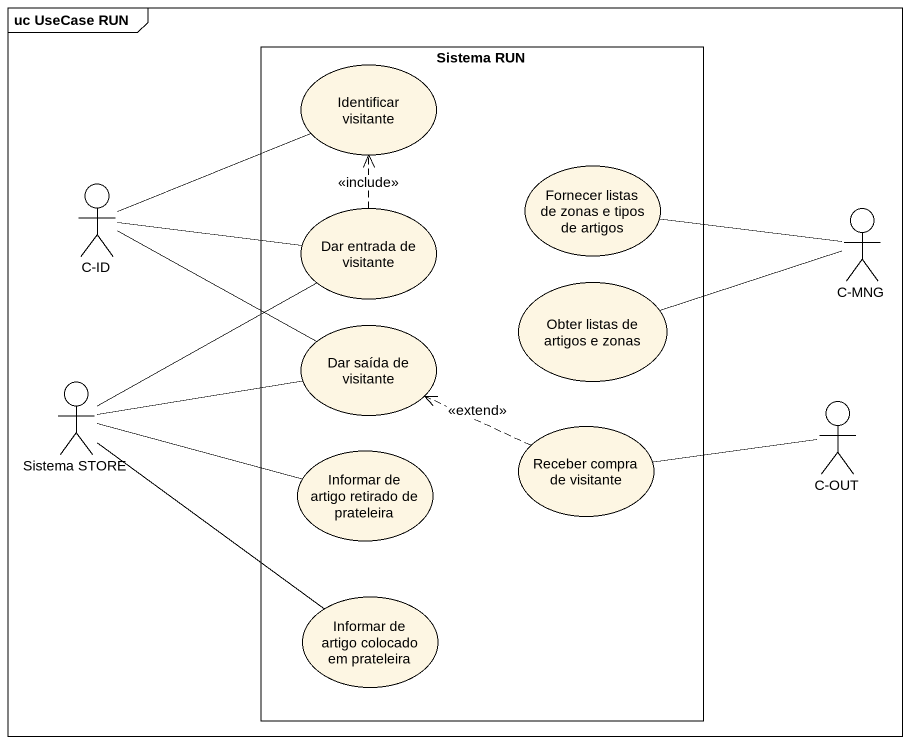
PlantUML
@startuml
mainframe uc UseCase RUN
rectangle "Sistema RUN" as Sistema_RUN {
  usecase "Identificar visitante" as Identificar_visitante
  usecase "Fornecer listas de zonas e tipos de artigos" as Fornecer_listas_de_zonas_e
  usecase "Dar entrada de visitante" as Dar_entrada_de_visitante
  usecase "Obter listas de artigos e zonas" as Obter_listas_de_artigos_e
  usecase "Dar saída de visitante" as Dar_saída_de_visitante
  usecase "Receber compra de visitante" as Receber_compra_de_visitante
  usecase "Informar de artigo retirado de prateleira" as Informar_de_artigo_retirado
  usecase "Informar de artigo colocado em prateleira" as Informar_de_artigo_colocado
}
actor "C-ID" as C_ID
actor "C-MNG" as C_MNG
actor "Sistema STORE" as Sistema_STORE
actor "C-OUT" as C_OUT
C_ID -right- Identificar_visitante
C_ID -right- Dar_entrada_de_visitante
C_ID -right- Dar_saída_de_visitante
Dar_entrada_de_visitante .up.> Identificar_visitante : <<include>>
C_MNG -left- Fornecer_listas_de_zonas_e
Obter_listas_de_artigos_e -right- C_MNG
Sistema_STORE -up- Dar_entrada_de_visitante
Sistema_STORE -right- Dar_saída_de_visitante
Sistema_STORE -right- Informar_de_artigo_retirado
Sistema_STORE -- Informar_de_artigo_colocado
Receber_compra_de_visitante .left.> Dar_saída_de_visitante : <<extend>>
C_OUT -left- Receber_compra_de_visitante
@enduml
